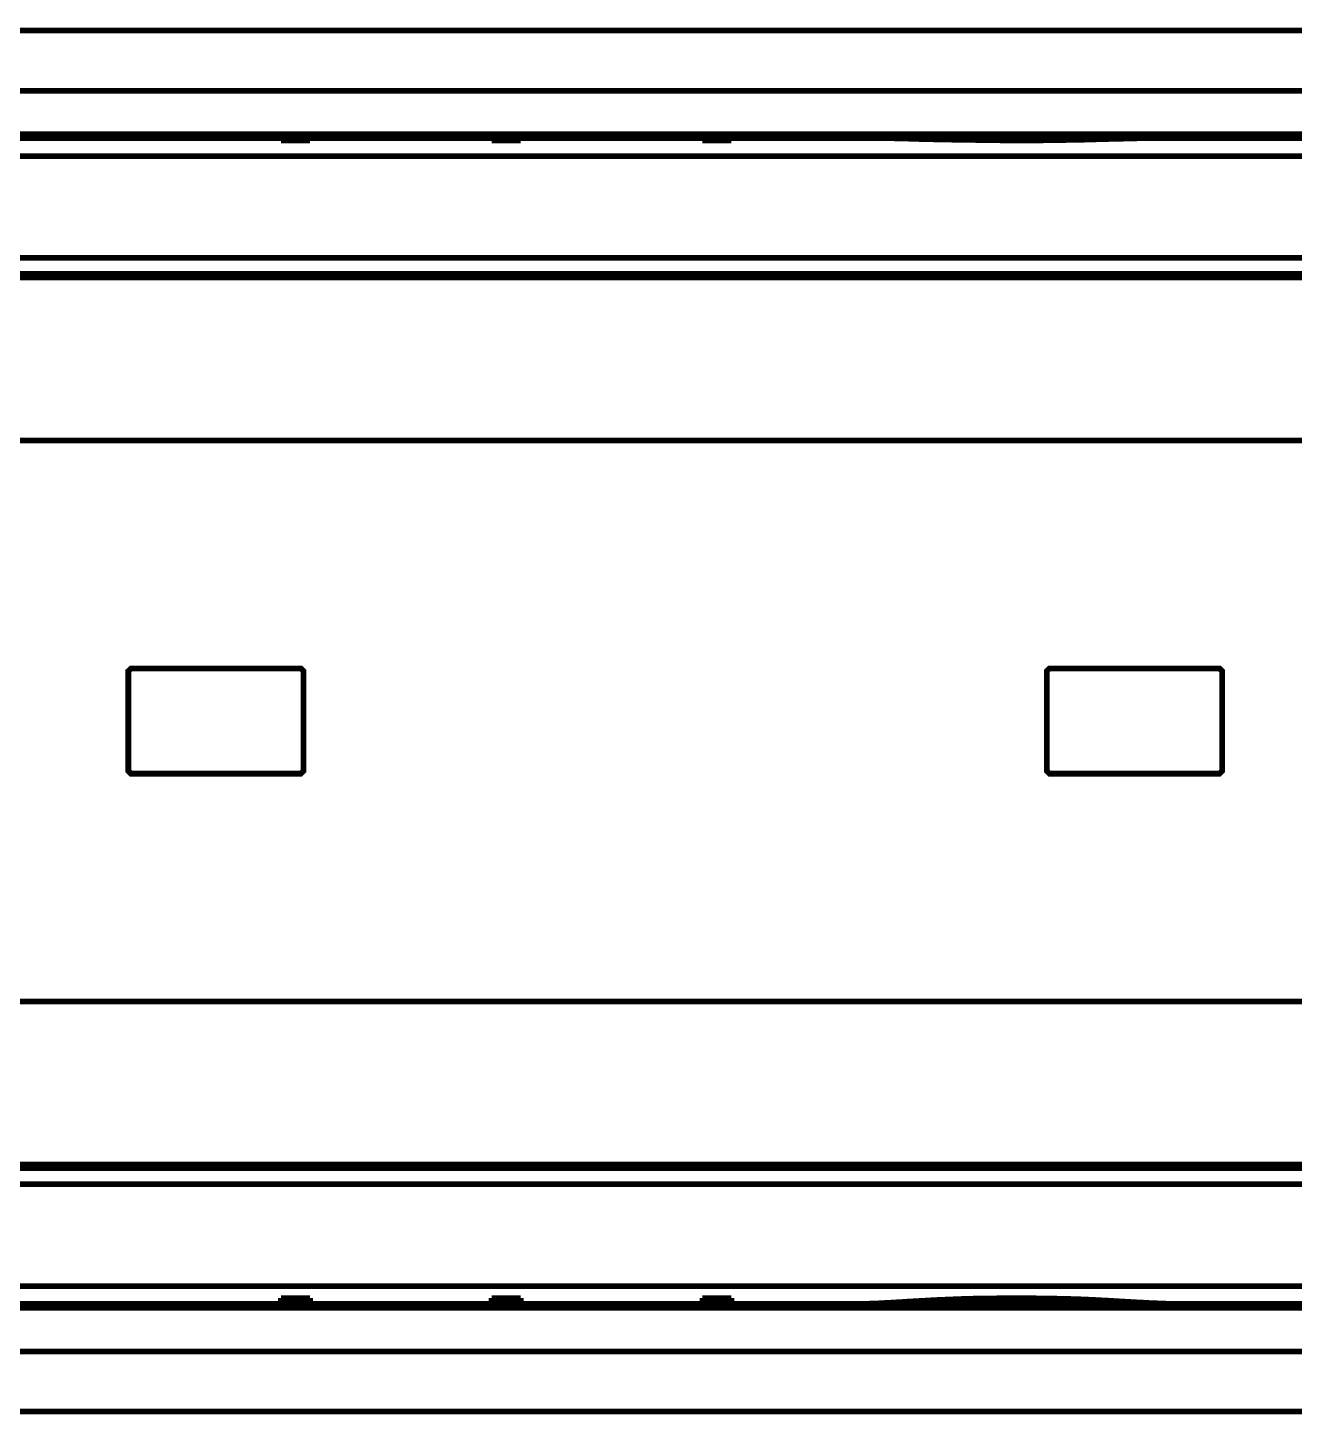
# Model space of a CAD drawing. Extents: x 0.54 to 10.46, y 0.74 to 7.76.
# Drawn here: x 3.337 to 4.108, y 2.367 to 3.211 of the extents above; entities that cross this region are included whole.
import ezdxf

# ---------------------------------------------------------------- set-up
doc = ezdxf.new("R2010")
doc.units = 0
doc.layers.get('0').update_dxf_attribs({"linetype": 'CONTINUOUS'})

msp = doc.modelspace()

# ---------------------------------------------------------------- linework, layer by layer
at = {"color": 0, "const_width": 0.00347}
for points in [[(2.3629, 3.20936), (6.77783, 3.20936)], [(2.3629, 3.17275), (6.77783, 3.17275)], [(7.72385, 3.14626), (1.41689, 3.14626)], [(3.4911, 3.14382), (1.41689, 3.14382)], [(3.4911, 3.14481), (3.4911, 3.14382)], [(3.4911, 3.14382), (3.4911, 3.14242)], [(3.4911, 3.14242), (3.50885, 3.14242)], [(3.56401, 3.14556), (3.55083, 3.14556), (3.54921, 3.14551), (3.53119, 3.14551), (3.52957, 3.14546), (3.52165, 3.14546), (3.52007, 3.1454), (3.514, 3.1454), (3.51253, 3.14535), (3.50825, 3.14535), (3.50683, 3.14529), (3.50418, 3.14529), (3.50288, 3.14524), (3.49924, 3.14524), (3.49815, 3.14518), (3.49713, 3.14518), (3.49615, 3.14513), (3.49528, 3.14513), (3.49447, 3.14507), (3.49371, 3.14507), (3.49311, 3.14501), (3.49262, 3.14501), (3.49224, 3.14497), (3.49192, 3.14497), (3.49169, 3.14492), (3.49143, 3.14492), (3.49126, 3.14486), (3.49115, 3.14481)], [(3.50885, 3.14382), (3.49115, 3.14382)], [(3.50885, 3.14481), (3.50885, 3.14486), (3.50906, 3.14492), (3.50906, 3.14492), (3.50939, 3.14492), (3.50965, 3.14497), (3.51031, 3.14497), (3.51074, 3.14501), (3.51129, 3.14501), (3.51187, 3.14507), (3.51324, 3.14507), (3.51406, 3.14513), (3.51665, 3.14513), (3.51758, 3.14518), (3.52056, 3.14518), (3.52165, 3.14524), (3.52604, 3.14524), (3.52718, 3.14529), (3.53418, 3.14529), (3.53543, 3.14535), (3.54779, 3.14535), (3.54904, 3.1454), (3.56413, 3.1454)], [(3.50885, 3.14382), (3.50885, 3.14481)], [(3.50885, 3.14242), (3.50885, 3.14382)], [(3.61947, 3.14382), (3.50885, 3.14382)], [(3.62879, 3.14518), (3.62776, 3.14518), (3.62679, 3.14524), (3.62472, 3.14524), (3.62369, 3.14529), (3.62158, 3.14529), (3.62044, 3.14535), (3.61697, 3.14535), (3.61572, 3.1454), (3.61182, 3.1454), (3.61051, 3.14546), (3.60064, 3.14546), (3.59918, 3.14551), (3.58171, 3.14551), (3.58024, 3.14556), (3.56401, 3.14556)], [(3.56413, 3.1454), (3.57926, 3.1454), (3.58051, 3.14535), (3.59293, 3.14535), (3.59413, 3.14529), (3.60118, 3.14529), (3.60232, 3.14524), (3.60672, 3.14524), (3.60775, 3.14518), (3.61074, 3.14518), (3.61171, 3.14513), (3.61426, 3.14513), (3.61507, 3.14507), (3.61643, 3.14507), (3.61703, 3.14501), (3.61757, 3.14501), (3.618, 3.14497), (3.61865, 3.14497), (3.61893, 3.14492), (3.61925, 3.14492), (3.61925, 3.14492), (3.61947, 3.14481), (3.61947, 3.14481)], [(3.61947, 3.14481), (3.61947, 3.14382)], [(3.61947, 3.14382), (3.61947, 3.14242)], [(3.63721, 3.14382), (3.61947, 3.14382)], [(3.61947, 3.14242), (3.63721, 3.14242)], [(3.69287, 3.14556), (3.67654, 3.14556), (3.67529, 3.14551), (3.65793, 3.14551), (3.65674, 3.14546), (3.64839, 3.14546), (3.64725, 3.1454), (3.64274, 3.1454), (3.6416, 3.14535), (3.63743, 3.14535), (3.63639, 3.14529), (3.6345, 3.14529), (3.63357, 3.14524), (3.63026, 3.14524), (3.6295, 3.14518), (3.62879, 3.14518)], [(3.63721, 3.14481), (3.63721, 3.14486), (3.63743, 3.14492), (3.63743, 3.14492), (3.63775, 3.14492), (3.63803, 3.14497), (3.63867, 3.14497), (3.63911, 3.14501), (3.63965, 3.14501), (3.64025, 3.14507), (3.64165, 3.14507), (3.64242, 3.14513), (3.64501, 3.14513), (3.64594, 3.14518), (3.64899, 3.14518), (3.65001, 3.14524), (3.65446, 3.14524), (3.6556, 3.14529), (3.66265, 3.14529), (3.66385, 3.14535), (3.67626, 3.14535), (3.67751, 3.1454), (3.69271, 3.1454)], [(3.63721, 3.14382), (3.63721, 3.14481)], [(3.63721, 3.14242), (3.63721, 3.14382)], [(3.74783, 3.14382), (3.63721, 3.14382)], [(3.69271, 3.1454), (3.70779, 3.1454), (3.70904, 3.14535), (3.72136, 3.14535), (3.7226, 3.14529), (3.72846, 3.14529), (3.7296, 3.14524), (3.734, 3.14524), (3.73508, 3.14518), (3.7391, 3.14518), (3.74001, 3.14513), (3.74262, 3.14513), (3.74338, 3.14507), (3.74479, 3.14507), (3.74539, 3.14501), (3.74588, 3.14501), (3.74636, 3.14497), (3.74701, 3.14497), (3.74724, 3.14492), (3.74744, 3.14492), (3.74761, 3.14486), (3.74767, 3.14486), (3.74783, 3.14481), (3.74783, 3.14481)], [(3.76551, 3.14481), (3.7654, 3.14486), (3.76519, 3.14492), (3.76497, 3.14492), (3.76476, 3.14497), (3.76438, 3.14497), (3.764, 3.14501), (3.76351, 3.14501), (3.76286, 3.14507), (3.76215, 3.14507), (3.76133, 3.14513), (3.7595, 3.14513), (3.7584, 3.14518), (3.75732, 3.14518), (3.75618, 3.14524), (3.75369, 3.14524), (3.75244, 3.14529), (3.74972, 3.14529), (3.74832, 3.14535), (3.74403, 3.14535), (3.74257, 3.1454), (3.73654, 3.1454), (3.73497, 3.14546), (3.73031, 3.14546), (3.72874, 3.14551), (3.71419, 3.14551), (3.71257, 3.14556), (3.69287, 3.14556)], [(3.74783, 3.14481), (3.74783, 3.14382)], [(3.74783, 3.14382), (3.74783, 3.14242)], [(3.76551, 3.14382), (3.74783, 3.14382)], [(3.74783, 3.14242), (3.76551, 3.14242)], [(3.76551, 3.14382), (3.76551, 3.14481)], [(3.76551, 3.14242), (3.76551, 3.14382)], [(3.86139, 3.14382), (3.76551, 3.14382)], [(3.93913, 3.14556), (3.92481, 3.14556), (3.92279, 3.14551), (3.90056, 3.14551), (3.8986, 3.14546), (3.88872, 3.14546), (3.88678, 3.1454), (3.88097, 3.1454), (3.87907, 3.14535), (3.87343, 3.14535), (3.87158, 3.14529), (3.8661, 3.14529), (3.86431, 3.14524), (3.86083, 3.14524), (3.8591, 3.14518), (3.85574, 3.14518), (3.85411, 3.14513), (3.85249, 3.14513), (3.85097, 3.14507), (3.84793, 3.14507), (3.84646, 3.14501), (3.84511, 3.14501), (3.84375, 3.14497), (3.84256, 3.14492), (3.84136, 3.14492), (3.84033, 3.14486), (3.83942, 3.14486), (3.83854, 3.14481), (3.83783, 3.14475), (3.83729, 3.14475), (3.83681, 3.14469), (3.83637, 3.14469), (3.83572, 3.14458), (3.8355, 3.14458), (3.83524, 3.14453)], [(3.83524, 3.14453), (3.83524, 3.14453), (3.8355, 3.14447), (3.8355, 3.14447), (3.83567, 3.14447), (3.83583, 3.14442), (3.83599, 3.14442), (3.83615, 3.14438), (3.83664, 3.14438), (3.83692, 3.14432), (3.83762, 3.14432), (3.838, 3.14426), (3.83897, 3.14426), (3.83951, 3.14421), (3.84071, 3.14421), (3.84136, 3.14415), (3.84283, 3.14415), (3.84358, 3.1441), (3.84517, 3.1441), (3.84597, 3.14404), (3.84864, 3.14404), (3.84956, 3.14399), (3.85047, 3.14399), (3.8514, 3.14393), (3.85433, 3.14393), (3.85531, 3.14387), (3.85932, 3.14387), (3.86035, 3.14382), (3.86139, 3.14382)], [(3.85297, 3.14453), (3.85314, 3.14453), (3.85368, 3.14464), (3.854, 3.14469), (3.85449, 3.14469), (3.85504, 3.14475), (3.85574, 3.14475), (3.85661, 3.14481), (3.85758, 3.14481), (3.85867, 3.14486), (3.85981, 3.14486), (3.86106, 3.14492), (3.86231, 3.14492), (3.86367, 3.14497), (3.86649, 3.14497), (3.868, 3.14501), (3.86951, 3.14501), (3.8711, 3.14507), (3.87429, 3.14507), (3.87592, 3.14513), (3.87756, 3.14513), (3.87924, 3.14518), (3.88439, 3.14518), (3.88618, 3.14524), (3.89154, 3.14524), (3.89333, 3.14529), (3.90072, 3.14529), (3.90261, 3.14535), (3.91585, 3.14535), (3.91775, 3.1454), (3.93896, 3.1454)], [(3.88764, 3.14382), (3.88553, 3.14382), (3.8845, 3.14387), (3.88135, 3.14387), (3.88032, 3.14393), (3.87528, 3.14393), (3.87424, 3.14399), (3.87136, 3.14399), (3.87039, 3.14404), (3.86675, 3.14404), (3.86589, 3.1441), (3.86333, 3.1441), (3.86257, 3.14415), (3.86029, 3.14415), (3.8596, 3.14421), (3.85824, 3.14421), (3.85764, 3.14426), (3.8565, 3.14426), (3.85596, 3.14432), (3.85504, 3.14432), (3.85465, 3.14438), (3.85394, 3.14438), (3.85368, 3.14442), (3.85346, 3.14442), (3.85331, 3.14447), (3.85325, 3.14447), (3.85308, 3.14447), (3.85308, 3.14447)], [(3.86139, 3.14382), (3.86822, 3.14367), (3.87056, 3.14361), (3.87283, 3.14356), (3.87517, 3.1435), (3.8775, 3.14339), (3.8845, 3.14324), (3.88688, 3.14318), (3.88921, 3.14312), (3.89165, 3.14307), (3.89404, 3.14301), (3.89643, 3.14301), (3.90132, 3.1429), (3.90381, 3.14285), (3.90625, 3.14285), (3.90875, 3.14279), (3.91129, 3.14274), (3.91379, 3.14274), (3.91629, 3.14268), (3.91883, 3.14264), (3.92139, 3.14264), (3.92393, 3.14258), (3.92643, 3.14258), (3.92904, 3.14253), (3.93158, 3.14253), (3.93414, 3.14247), (3.93668, 3.14247), (3.93924, 3.14242)], [(3.88764, 3.14382), (3.86139, 3.14382)], [(3.93881, 3.14333), (3.93718, 3.14339), (3.92893, 3.14339), (3.92731, 3.14344), (3.92074, 3.14344), (3.91911, 3.1435), (3.91428, 3.1435), (3.91271, 3.14356), (3.90793, 3.14356), (3.90636, 3.14361), (3.90321, 3.14361), (3.90164, 3.14367), (3.89849, 3.14367), (3.89697, 3.14372), (3.89382, 3.14372), (3.89231, 3.14378), (3.89074, 3.14378), (3.88917, 3.14382), (3.88764, 3.14382)], [(3.99219, 3.14382), (3.88764, 3.14382)], [(3.99219, 3.14382), (3.99056, 3.14382), (3.98893, 3.14378), (3.98731, 3.14378), (3.98568, 3.14372), (3.98242, 3.14372), (3.98074, 3.14367), (3.97911, 3.14367), (3.97749, 3.14361), (3.97418, 3.14361), (3.97254, 3.14356), (3.96924, 3.14356), (3.96761, 3.1435), (3.96257, 3.1435), (3.96089, 3.14344), (3.95589, 3.14344), (3.95415, 3.14339), (3.94222, 3.14339), (3.94054, 3.14333), (3.93881, 3.14333)], [(3.93896, 3.1454), (3.95969, 3.1454), (3.96137, 3.14535), (3.97661, 3.14535), (3.97831, 3.14529), (3.98486, 3.14529), (3.98649, 3.14524), (3.99289, 3.14524), (3.99451, 3.14518), (4.00087, 3.14518), (4.00244, 3.14513), (4.00564, 3.14513)], [(4.00564, 3.14529), (4.00407, 3.14535), (3.99929, 3.14535), (3.99772, 3.1454), (3.98969, 3.1454), (3.98807, 3.14546), (3.97987, 3.14546), (3.97819, 3.14551), (3.96311, 3.14551), (3.96137, 3.14556), (3.93913, 3.14556)], [(3.93924, 3.14242), (3.94129, 3.14242), (3.94331, 3.14247), (3.94938, 3.14247), (3.95139, 3.14253), (3.95546, 3.14253), (3.95747, 3.14258), (3.96153, 3.14258), (3.96354, 3.14264), (3.96556, 3.14264), (3.96957, 3.14274), (3.97157, 3.14274), (3.97358, 3.14279), (3.97558, 3.14279), (3.97754, 3.14285), (3.98156, 3.14296), (3.99132, 3.14324), (3.99701, 3.14339), (3.99886, 3.14344), (4.00071, 3.14344), (4.00808, 3.14367), (4.00988, 3.14367), (4.01167, 3.14372), (4.01351, 3.14378), (4.01531, 3.14382), (4.01708, 3.14382)], [(4.02556, 3.14453), (4.0255, 3.14453), (4.02533, 3.14447), (4.02533, 3.14447), (4.02518, 3.14447), (4.02501, 3.14442), (4.02463, 3.14442), (4.02442, 3.14438), (4.02387, 3.14438), (4.02354, 3.14432), (4.02274, 3.14432), (4.02225, 3.14426), (4.02056, 3.14426), (4.01992, 3.14421), (4.01856, 3.14421), (4.01785, 3.14415), (4.01557, 3.14415), (4.01481, 3.1441), (4.01318, 3.1441), (4.01232, 3.14404), (4.00885, 3.14404), (4.00792, 3.14399), (4.00608, 3.14399), (4.00515, 3.14393), (4.00125, 3.14393), (4.00028, 3.14387), (3.99528, 3.14387), (3.99425, 3.14382), (3.99219, 3.14382)], [(4.01708, 3.14382), (3.99219, 3.14382)], [(4.00564, 3.14513), (4.00564, 3.14529)], [(4.01708, 3.14382), (4.01812, 3.14382), (4.01915, 3.14387), (4.02115, 3.14387), (4.02219, 3.14393), (4.02615, 3.14393), (4.02707, 3.14399), (4.02897, 3.14399), (4.02989, 3.14404), (4.0325, 3.14404), (4.03336, 3.1441), (4.03494, 3.1441), (4.03569, 3.14415), (4.03776, 3.14415), (4.03842, 3.14421), (4.03956, 3.14421), (4.04004, 3.14426), (4.04053, 3.14426), (4.04096, 3.14432), (4.04167, 3.14432), (4.04194, 3.14438), (4.04243, 3.14438), (4.04275, 3.14447), (4.04292, 3.14447), (4.04297, 3.14447), (4.04313, 3.14453), (4.04313, 3.14453)], [(4.14117, 3.14382), (4.01708, 3.14382)], [(4.04324, 3.14551), (4.02556, 3.14551)], [(4.02556, 3.14551), (4.02556, 3.14453)], [(4.04324, 3.14453), (4.04324, 3.14551)], [(4.91297, 3.13297), (1.41689, 3.13297)], [(1.41689, 3.0709), (7.72385, 3.0709)], [(1.41689, 3.06119), (7.72385, 3.06119)], [(7.71967, 3.06011), (1.42106, 3.06011)], [(7.71967, 3.05903), (1.42106, 3.05903)], [(1.42106, 2.95969), (7.71967, 2.95969)], [(3.40033, 2.8209), (3.39979, 2.8209), (3.39817, 2.81933), (3.39817, 2.81879)], [(3.39817, 2.81879), (3.39817, 2.759)], [(3.50282, 2.8209), (3.40033, 2.8209)], [(3.50493, 2.81879), (3.50493, 2.81933), (3.50331, 2.8209), (3.50282, 2.8209)], [(3.50493, 2.81879), (3.50493, 2.759)], [(3.95975, 2.8209), (3.95921, 2.8209), (3.95757, 2.81933), (3.95757, 2.81879)], [(3.95757, 2.81879), (3.95757, 2.759)], [(4.06222, 2.8209), (3.95975, 2.8209)], [(4.06435, 2.81879), (4.06435, 2.81933), (4.06272, 2.8209), (4.06222, 2.8209)], [(4.06435, 2.81879), (4.06435, 2.759)], [(3.39817, 2.759), (3.39817, 2.75846), (3.39979, 2.75683), (3.40033, 2.75683)], [(3.50282, 2.75683), (3.40033, 2.75683)], [(3.50282, 2.75683), (3.50331, 2.75683), (3.50493, 2.75846), (3.50493, 2.759)], [(3.95757, 2.759), (3.95757, 2.75846), (3.95921, 2.75683), (3.95975, 2.75683)], [(4.06222, 2.75683), (3.95975, 2.75683)], [(4.06222, 2.75683), (4.06272, 2.75683), (4.06435, 2.75846), (4.06435, 2.759)], [(7.71967, 2.61806), (1.42106, 2.61806)], [(7.72385, 2.51654), (1.41689, 2.51654)], [(1.42106, 2.51872), (7.71967, 2.51872)], [(1.42106, 2.51764), (7.71967, 2.51764)], [(7.72385, 2.50683), (1.41689, 2.50683)], [(4.91297, 2.44476), (1.41689, 2.44476)], [(3.4911, 2.43392), (1.41689, 2.43392)], [(7.72385, 2.43147), (1.41689, 2.43147)], [(3.4911, 2.43744), (3.4911, 2.43392)], [(3.4911, 2.43392), (3.4911, 2.43317)], [(3.4911, 2.43317), (3.49126, 2.43311), (3.49143, 2.43311), (3.49164, 2.43306), (3.49192, 2.433), (3.49224, 2.433), (3.49262, 2.43294), (3.49311, 2.43294), (3.49376, 2.43289), (3.49528, 2.43289), (3.49615, 2.43283), (3.49713, 2.43283), (3.49815, 2.43278), (3.50037, 2.43278), (3.50163, 2.43272), (3.50418, 2.43272), (3.50549, 2.43267), (3.50825, 2.43267), (3.50965, 2.43261), (3.51411, 2.43261), (3.51563, 2.43257), (3.52024, 2.43257), (3.52181, 2.43251), (3.52968, 2.43251), (3.53131, 2.43246), (3.55246, 2.43246), (3.5541, 2.4324), (3.56401, 2.4324)], [(3.50885, 2.43744), (3.49115, 2.43744)], [(3.50885, 2.43392), (3.49115, 2.43392)], [(3.50885, 2.43392), (3.50885, 2.43744)], [(3.61947, 2.43392), (3.50885, 2.43392)], [(3.50885, 2.43317), (3.50885, 2.43392)], [(3.56413, 2.43257), (3.56267, 2.43257), (3.56119, 2.43261), (3.54069, 2.43261), (3.53928, 2.43267), (3.53088, 2.43267), (3.52946, 2.43272), (3.52408, 2.43272), (3.52285, 2.43278), (3.51915, 2.43278), (3.51801, 2.43283), (3.51585, 2.43283), (3.51481, 2.43289), (3.51297, 2.43289), (3.51221, 2.43294), (3.51085, 2.43294), (3.51031, 2.433), (3.50988, 2.433), (3.50956, 2.43306), (3.50933, 2.43306), (3.50911, 2.43311), (3.50896, 2.43311), (3.50885, 2.43317)], [(3.56401, 2.43246), (3.59489, 2.43246), (3.59631, 2.43251), (3.60633, 2.43251), (3.60769, 2.43257), (3.61312, 2.43257), (3.61442, 2.43261), (3.61811, 2.43261), (3.61931, 2.43267), (3.62153, 2.43267), (3.62261, 2.43272), (3.62576, 2.43272), (3.62679, 2.43278), (3.62879, 2.43278)], [(3.61947, 2.43317), (3.61936, 2.43311), (3.61919, 2.43311), (3.61897, 2.43306), (3.61876, 2.43306), (3.61843, 2.433), (3.618, 2.433), (3.61746, 2.43294), (3.61615, 2.43294), (3.61535, 2.43289), (3.61442, 2.43289), (3.6135, 2.43283), (3.61029, 2.43283), (3.60915, 2.43278), (3.60547, 2.43278), (3.60422, 2.43272), (3.59885, 2.43272), (3.59744, 2.43267), (3.58903, 2.43267), (3.58762, 2.43261), (3.56711, 2.43261), (3.56565, 2.43257), (3.56418, 2.43257)], [(3.63721, 2.43744), (3.61947, 2.43744)], [(3.61947, 2.43744), (3.61947, 2.43392)], [(3.63721, 2.43392), (3.61947, 2.43392)], [(3.61947, 2.43392), (3.61947, 2.43317)], [(3.62879, 2.43278), (3.63124, 2.43278), (3.63249, 2.43272), (3.63374, 2.43272), (3.63504, 2.43267), (3.63764, 2.43267), (3.639, 2.43261), (3.64176, 2.43261), (3.64324, 2.43257), (3.64789, 2.43257), (3.64947, 2.43251), (3.6614, 2.43251), (3.66314, 2.43246), (3.69287, 2.43246)], [(3.63721, 2.43392), (3.63721, 2.43744)], [(3.74783, 2.43392), (3.63721, 2.43392)], [(3.63721, 2.43317), (3.63721, 2.43392)], [(3.69271, 2.43257), (3.69015, 2.43257), (3.68892, 2.43261), (3.66764, 2.43261), (3.66639, 2.43267), (3.65799, 2.43267), (3.65685, 2.43272), (3.65224, 2.43272), (3.6511, 2.43278), (3.64794, 2.43278), (3.64692, 2.43283), (3.6441, 2.43283), (3.64324, 2.43289), (3.6409, 2.43289), (3.64025, 2.43294), (3.63911, 2.43294), (3.63867, 2.433), (3.63829, 2.433), (3.63803, 2.43306), (3.63758, 2.43306), (3.63743, 2.43311), (3.63737, 2.43311), (3.63721, 2.43317), (3.63721, 2.43317)], [(3.74783, 2.43317), (3.74772, 2.43311), (3.7475, 2.43311), (3.74735, 2.43306), (3.74707, 2.43306), (3.74675, 2.433), (3.74631, 2.433), (3.74582, 2.43294), (3.74447, 2.43294), (3.74365, 2.43289), (3.74278, 2.43289), (3.74186, 2.43283), (3.73867, 2.43283), (3.73753, 2.43278), (3.73389, 2.43278), (3.73258, 2.43272), (3.72721, 2.43272), (3.72586, 2.43267), (3.71744, 2.43267), (3.71604, 2.43261), (3.69569, 2.43261), (3.69417, 2.43257), (3.69271, 2.43257)], [(3.69287, 2.43246), (3.72065, 2.43246), (3.72222, 2.43251), (3.73178, 2.43251), (3.73335, 2.43257), (3.73947, 2.43257), (3.74104, 2.43261), (3.74696, 2.43261), (3.74837, 2.43267), (3.75108, 2.43267), (3.75244, 2.43272), (3.75618, 2.43272), (3.75732, 2.43278), (3.7584, 2.43278), (3.75944, 2.43283), (3.76042, 2.43283), (3.76133, 2.43289), (3.76286, 2.43289), (3.76346, 2.43294), (3.764, 2.43294), (3.76438, 2.433), (3.76471, 2.43306), (3.76497, 2.43306), (3.76519, 2.43311), (3.76535, 2.43311), (3.76551, 2.43317)], [(3.76551, 2.43744), (3.74783, 2.43744)], [(3.74783, 2.43744), (3.74783, 2.43392)], [(3.76551, 2.43392), (3.74783, 2.43392)], [(3.74783, 2.43392), (3.74783, 2.43317)], [(3.76551, 2.43392), (3.76551, 2.43744)], [(3.84608, 2.43392), (3.76551, 2.43392)], [(3.76551, 2.43317), (3.76551, 2.43392)], [(3.84608, 2.43392), (3.84494, 2.43392), (3.84435, 2.43386), (3.84267, 2.43386), (3.84212, 2.43381), (3.8406, 2.43381), (3.84011, 2.43375), (3.83919, 2.43375), (3.83882, 2.43371), (3.83772, 2.43371), (3.83746, 2.43365), (3.83669, 2.43365), (3.83653, 2.4336), (3.83599, 2.4336), (3.83589, 2.43354), (3.83583, 2.43354), (3.83567, 2.43354), (3.83567, 2.43354), (3.83561, 2.43354), (3.83544, 2.43349), (3.83544, 2.43349), (3.83539, 2.43349), (3.83524, 2.43343), (3.83524, 2.43343)], [(3.83524, 2.43343), (3.8355, 2.43343), (3.83572, 2.43338), (3.83604, 2.43332), (3.83637, 2.43332), (3.83681, 2.43326), (3.83729, 2.43321), (3.83783, 2.43321), (3.83854, 2.43317), (3.83942, 2.43317), (3.84033, 2.43311), (3.84142, 2.43311), (3.84256, 2.43306), (3.84381, 2.43306), (3.84511, 2.433), (3.84651, 2.433), (3.84793, 2.43294), (3.84944, 2.43294), (3.85249, 2.43283), (3.85574, 2.43283), (3.85736, 2.43278), (3.86079, 2.43278), (3.86253, 2.43272), (3.8661, 2.43272), (3.86789, 2.43267), (3.87153, 2.43267), (3.87337, 2.43261), (3.87907, 2.43261), (3.88097, 2.43257), (3.89068, 2.43257), (3.89264, 2.43251), (3.90457, 2.43251), (3.90657, 2.43246), (3.93913, 2.43246)], [(3.93924, 2.43744), (3.93718, 2.43739), (3.93294, 2.43739), (3.93083, 2.43733), (3.92876, 2.43733), (3.92665, 2.43728), (3.92453, 2.43728), (3.92247, 2.43722), (3.92036, 2.43722), (3.91824, 2.43718), (3.91618, 2.43713), (3.91411, 2.43713), (3.912, 2.43707), (3.90582, 2.4369), (3.90375, 2.43679), (3.90169, 2.43674), (3.89963, 2.43664), (3.89757, 2.43658), (3.89556, 2.43647), (3.8935, 2.43642), (3.88146, 2.43576), (3.87169, 2.43522), (3.86979, 2.43506), (3.866, 2.43485), (3.86415, 2.43474), (3.86057, 2.43451), (3.85883, 2.43446), (3.8571, 2.43435), (3.85542, 2.43425), (3.85379, 2.43419), (3.85064, 2.43408), (3.84608, 2.43392)], [(3.86703, 2.43392), (3.84608, 2.43392)], [(3.85297, 2.43343), (3.85297, 2.43349), (3.85314, 2.43349), (3.85314, 2.43349), (3.85319, 2.43349), (3.85335, 2.43349), (3.85335, 2.43349), (3.85335, 2.43354), (3.85357, 2.43354), (3.85357, 2.43354), (3.85363, 2.43354), (3.85385, 2.4336), (3.85385, 2.4336), (3.85454, 2.4336), (3.85476, 2.43365), (3.85547, 2.43365), (3.85579, 2.43371), (3.85678, 2.43371), (3.85715, 2.43375), (3.85932, 2.43375), (3.85981, 2.43381), (3.86187, 2.43381), (3.86242, 2.43386), (3.86524, 2.43386), (3.86583, 2.43392), (3.86703, 2.43392)], [(3.93896, 2.43257), (3.93707, 2.43257), (3.93511, 2.43261), (3.91015, 2.43261), (3.90826, 2.43267), (3.89893, 2.43267), (3.89714, 2.43272), (3.88986, 2.43272), (3.88807, 2.43278), (3.88276, 2.43278), (3.88103, 2.43283), (3.87761, 2.43283), (3.87597, 2.43289), (3.8711, 2.43289), (3.86951, 2.43294), (3.868, 2.43294), (3.86654, 2.433), (3.86367, 2.433), (3.86231, 2.43306), (3.861, 2.43306), (3.85975, 2.43311), (3.85861, 2.43311), (3.85758, 2.43317), (3.85661, 2.43321), (3.85579, 2.43321), (3.85514, 2.43326), (3.8546, 2.43326), (3.85417, 2.43332), (3.85379, 2.43338), (3.85346, 2.43338), (3.85319, 2.43343), (3.85297, 2.43343)], [(3.86703, 2.43392), (3.8686, 2.43397), (3.87022, 2.43403), (3.87181, 2.43408), (3.87506, 2.43419), (3.87663, 2.43425), (3.87831, 2.43431), (3.88157, 2.4344), (3.88661, 2.43457), (3.89182, 2.43474), (3.89361, 2.43479), (3.8954, 2.4349), (3.89719, 2.43494), (3.89903, 2.435), (3.90088, 2.43511), (3.90642, 2.43528), (3.91021, 2.43539), (3.91206, 2.43544), (3.91401, 2.43549), (3.9216, 2.43571), (3.9235, 2.43571), (3.92546, 2.43576), (3.92736, 2.43576), (3.92925, 2.43582), (3.93881, 2.43582)], [(4.01172, 2.43392), (3.86703, 2.43392)], [(3.93881, 2.43582), (3.94461, 2.43582), (3.94656, 2.43576), (3.95047, 2.43576), (3.95236, 2.43571), (3.95628, 2.43571), (3.95822, 2.43565), (3.96012, 2.43565), (3.96208, 2.4356), (3.96397, 2.43554), (3.96593, 2.43554), (3.96789, 2.43549), (3.96978, 2.43544), (3.97174, 2.43539), (3.97364, 2.43528), (3.97743, 2.43517), (3.97928, 2.43511), (3.98112, 2.435), (3.98665, 2.43485), (3.98844, 2.43474), (3.99365, 2.43457), (3.99533, 2.43451), (3.99701, 2.4344), (3.99869, 2.4344), (4.00038, 2.43431), (4.00689, 2.43408), (4.00846, 2.43403), (4.01172, 2.43392)], [(4.00564, 2.43283), (4.00163, 2.43283), (3.99962, 2.43278), (3.99365, 2.43278), (3.9916, 2.43272), (3.98557, 2.43272), (3.98351, 2.43267), (3.97738, 2.43267), (3.97532, 2.43261), (3.95844, 2.43261), (3.95632, 2.43257), (3.93896, 2.43257)], [(3.93913, 2.43246), (3.96903, 2.43246), (3.97114, 2.43251), (3.98351, 2.43251), (3.98557, 2.43257), (3.99164, 2.43257), (3.99365, 2.43261), (3.99968, 2.43261), (4.00163, 2.43267), (4.00564, 2.43267)], [(4.03244, 2.43392), (4.03049, 2.43403), (4.0286, 2.43408), (4.02664, 2.43419), (4.02468, 2.43425), (4.02274, 2.43435), (4.02072, 2.4344), (4.01872, 2.43451), (4.01665, 2.43463), (4.01243, 2.43485), (4.01025, 2.43494), (4.00803, 2.43511), (4.00575, 2.43522), (4.00347, 2.43539), (4.00114, 2.43549), (3.99881, 2.43565), (3.99642, 2.43576), (3.99403, 2.43593), (3.9916, 2.43604), (3.98921, 2.43614), (3.98671, 2.43631), (3.98426, 2.43642), (3.98178, 2.43653), (3.97933, 2.43664), (3.97683, 2.43674), (3.97433, 2.43679), (3.97185, 2.4369), (3.96186, 2.43713), (3.95931, 2.43718), (3.95682, 2.43722), (3.95432, 2.43722), (3.94933, 2.43733), (3.94678, 2.43733), (3.94428, 2.43739), (3.94179, 2.43739), (3.93924, 2.43744)], [(4.00564, 2.43267), (4.00564, 2.43283)], [(4.03244, 2.43392), (4.01172, 2.43392)], [(4.01172, 2.43392), (4.01286, 2.43392), (4.01346, 2.43386), (4.01622, 2.43386), (4.01676, 2.43381), (4.01878, 2.43381), (4.01926, 2.43375), (4.021, 2.43375), (4.02138, 2.43371), (4.02246, 2.43371), (4.02274, 2.43365), (4.02376, 2.43365), (4.02399, 2.4336), (4.02453, 2.4336), (4.02463, 2.43354), (4.02479, 2.43354), (4.02485, 2.43354), (4.02501, 2.43354), (4.02501, 2.43354), (4.02501, 2.43354), (4.02528, 2.43349), (4.02528, 2.43349), (4.02544, 2.43349)], [(4.02556, 2.43343), (4.02556, 2.43246)], [(4.02556, 2.43246), (4.04329, 2.43246)], [(4.13004, 2.43392), (4.03239, 2.43392)], [(4.04324, 2.43343), (4.04318, 2.43349), (4.04308, 2.43349), (4.04308, 2.43349), (4.04286, 2.43354), (4.04281, 2.43354), (4.04264, 2.43354), (4.04264, 2.43354), (4.04249, 2.4336), (4.04199, 2.4336), (4.04178, 2.43365), (4.04135, 2.43365), (4.04107, 2.43371), (4.0401, 2.43371), (4.03971, 2.43375), (4.03842, 2.43375), (4.03792, 2.43381), (4.0364, 2.43381), (4.03586, 2.43386), (4.03418, 2.43386), (4.03358, 2.43392), (4.03244, 2.43392)], [(4.04324, 2.43246), (4.04324, 2.43343)], [(6.77783, 2.405), (2.3629, 2.405)], [(6.77783, 2.36843), (2.3629, 2.36843)]]:
    msp.add_lwpolyline(points, dxfattribs=at)

doc.saveas('drawing.dxf')
